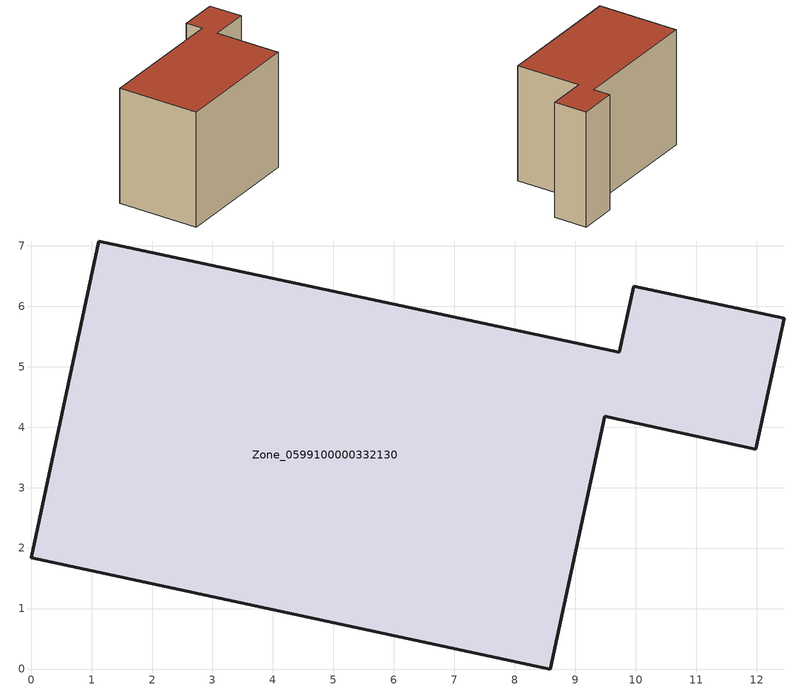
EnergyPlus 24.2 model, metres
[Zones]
Zone_0599100000332130
 floor ground (C_G): 9.97,6.33 12.46,5.8 11.99,3.64 9.49,4.18 8.59,0 0,1.84 1.12,7.08 9.73,5.24 z0
 wall outside (C_F): 1.12,7.08 0,1.84 8.59,0 9.49,4.18 11.99,3.64 12.46,5.8 9.97,6.33 9.73,5.24 1.12,7.08 z0:7.68
 roof outside (C_R): 11.99,3.64 12.46,5.8 9.97,6.33 9.73,5.24 1.12,7.08 0,1.84 8.59,0 9.49,4.18 z7.68
[BUILDING]
Pand.0599100000332130: North Axis=0; Terrain=City; Loads Convergence Tolerance Value=0.04; Temperature Convergence Tolerance Value=0.4; Solar Distribution=FullExterior; Maximum Number of Warmup Days=25; Minimum Number of Warmup Days=1
[Site:Location]
Rotterdam.The.Hague.AP_ZH_NLD Design_Conditions: Latitude=51.96; Longitude=4.45; Time Zone=1; Elevation=-4.5
[SITE:GROUNDTEMPERATURE:BUILDINGSURFACE]
18, 18, 18, 18, 18, 18, 18, 18, 18, 18, 18, 18
[MATERIAL] Thermal Absorptance=0.9; Solar Absorptance=0.7; Visible Absorptance=0.7
Name | Roughness | Thickness | Conductivity | Density | Specific Heat
G.TI.1975-1991 | MediumSmooth | 0.15 | 0.288461 | 540 | 1210
F.TI.1975-1991 | Rough | 0.3 | 0.230769 | 1920 | 840
R.TI.1975-1991 | MediumRough | 0.2 | 0.153846 | 1500 | 1000
[CONSTRUCTION]
C_G: G.TI.1975-1991
C_F: F.TI.1975-1991
C_R: R.TI.1975-1991
[ZONE]
Zone_0599100000332130: Type=1; Multiplier=1; Ceiling Height=Autocalculate; Volume=Autocalculate; Floor Area=autocalculate; Part of Total Floor Area=Yes
[ZONEINFILTRATION:DESIGNFLOWRATE]
Infil_Zone_0599100000332130: Zone or ZoneList or Space or SpaceList=Zone_0599100000332130; Schedule=AlwaysOn; Design Flow Rate Calculation Method=Flow/Area; Flow Rate per Floor Area=0.003; Constant Term Coefficient=1; Temperature Term Coefficient=0; Velocity Term Coefficient=0; Velocity Squared Term Coefficient=0
[HVACTEMPLATE:ZONE:IDEALLOADSAIRSYSTEM]
Zone_0599100000332130: Maximum Heating Supply Air Temperature=50; Minimum Cooling Supply Air Temperature=13; Maximum Heating Supply Air Humidity Ratio=0.0156; Minimum Cooling Supply Air Humidity Ratio=0.0077; Heating Limit=NoLimit; Cooling Limit=NoLimit; Dehumidification Control Type=ConstantSensibleHeatRatio; Cooling Sensible Heat Ratio=0.7; Dehumidification Setpoint=60; Humidification Control Type=None; Humidification Setpoint=30; Outdoor Air Method=None; Outdoor Air Flow Rate per Person=0.00944; Outdoor Air Flow Rate per Zone Floor Area=0; Outdoor Air Flow Rate per Zone=0; Demand Controlled Ventilation Type=None; Outdoor Air Economizer Type=NoEconomizer; Heat Recovery Type=None; Sensible Heat Recovery Effectiveness=0.7; Latent Heat Recovery Effectiveness=0.65
[ZONECONTROL:THERMOSTAT]
ThermostatControl_Zone_0599100000332130: Zone or ZoneList=Zone_0599100000332130; Control Type Schedule=DualSetpointControlType; Control 1=Thermostat_Zone_0599100000332130; Temperature Difference Between Cutout And Setpoint=0
[THERMOSTATSETPOINT:DUALSETPOINT]
Thermostat_Zone_0599100000332130: Heating Setpoint Temperature Schedule=HeatingSetpoint_Zone_0599100000332130; Cooling Setpoint Temperature Schedule=CoolingSetpoint_Zone_0599100000332130
[SCHEDULE:COMPACT]
HeatingSetpoint_Zone_0599100000332130: Through: 12/31, For: AllDays, Until: 24:00, 21
CoolingSetpoint_Zone_0599100000332130: Through: 12/31, For: AllDays, Until: 24:00, 24
DualSetpointControlType: Through: 12/31, For: AllDays, Until: 24:00, 4
AlwaysOn: Through: 12/31, For: AllDays, Until: 24:00, 1
